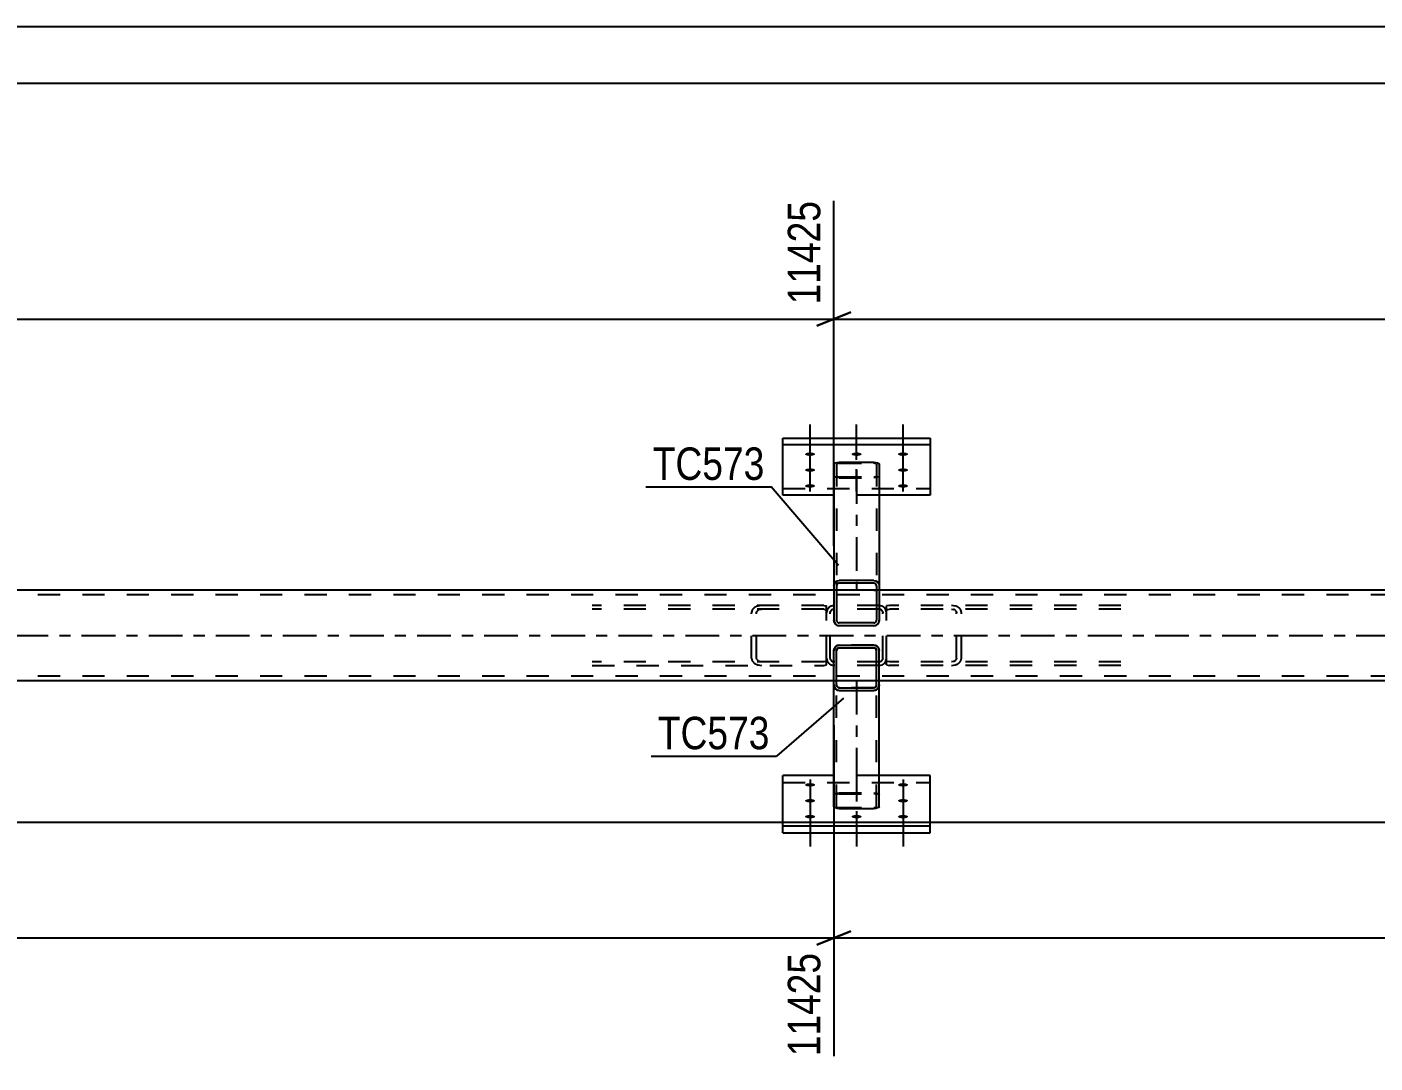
# Model space of a CAD drawing. Header units: millimetres. Extents: x -91 to 750, y -441 to 153.
# Drawn here: x 385.8 to 504.7, y 62 to 153.4 of the extents above; entities that cross this region are included whole.
import ezdxf

# ---------------------------------------------------------------- set-up
doc = ezdxf.new("R2010")
doc.units = ezdxf.units.MM
doc.linetypes.add('DXK_LINE_DOT2', pattern=[3.9198, 1.9599, -1.9599])
doc.linetypes.add('DXK_LINE_DOT3', pattern=[5.9187, 2.979, -0.9799, 0.9799, -0.9799])
doc.styles.add('Arial Narrow', font='ARIALN.TTF', dxfattribs={"height": 0.2})

# ---------------------------------------------------------------- blocks, each defined once
blk = doc.blocks.new('Unknown-761553909-1135')
at = {"color": 5, "linetype": 'Continuous'}
for p, q in [((750.23, 153.39), (-90.77, 153.39)), ((745.23, 148.39), (-85.77, 148.39))]:
    blk.add_line(p, q, dxfattribs=at)
blk = doc.blocks.new('Part-761553909-2950 - 2939')
at = {"color": 7, "linetype": 'DXK_LINE_DOT2'}
for p, q in [((456.1, 102.33), (435.68, 102.33)), ((450.61, 102.33), (450.28, 102.29)), ((456.1, 102.33), (456.36, 102.3)), ((456.36, 97.09), (456.36, 102.3)), ((456.1, 102.01), (435.68, 102.01)), ((449.8, 101.94), (449.73, 101.69)), ((449.73, 97.69), (449.73, 101.69)), ((450.17, 101.69), (450.21, 101.82)), ((450.17, 97.69), (450.17, 101.69)), ((450.44, 101.99), (450.61, 102.01)), ((456.1, 102.01), (456.27, 101.99)), ((456.27, 101.99), (456.36, 101.95)), ((449.73, 97.69), (449.8, 97.45)), ((450.21, 97.57), (450.17, 97.69)), ((456.1, 97.37), (435.68, 97.37)), ((435.68, 97.05), (456.1, 97.05)), ((450.28, 97.1), (450.61, 97.05)), ((450.61, 97.37), (450.44, 97.4)), ((456.27, 97.4), (456.1, 97.37)), ((456.1, 97.05), (456.36, 97.09)), ((456.36, 97.44), (456.27, 97.4))]:
    blk.add_line(p, q, dxfattribs=at)
for centre, radius, start, end in [((450.48, 101.51), 0.802, 104.5547, 147.5895), ((450.55, 101.6), 0.401, 104.5547, 147.5895), ((450.55, 97.79), 0.401, 212.4105, 255.4453), ((450.48, 97.88), 0.802, 212.4105, 255.4453)]:
    blk.add_arc(centre, radius, start, end, dxfattribs=at)
blk = doc.blocks.new('Bolt-761553909-3125 - 2939')
at = {"linetype": 'Continuous'}
for points in [[(454.9, 86.35), (454.81, 86.36), (454.72, 86.37), (454.64, 86.38), (454.57, 86.4), (454.52, 86.43), (454.48, 86.46), (454.46, 86.49), (454.46, 86.52), (454.48, 86.55), (454.52, 86.58), (454.57, 86.61), (454.64, 86.63), (454.72, 86.64), (454.81, 86.65), (454.9, 86.66), (454.99, 86.65), (455.08, 86.64), (455.16, 86.63), (455.23, 86.61), (455.28, 86.58), (455.32, 86.55), (455.34, 86.52), (455.34, 86.49), (455.32, 86.46), (455.28, 86.43), (455.23, 86.4), (455.16, 86.38), (455.08, 86.37), (454.99, 86.36)], [(463.1, 86.35), (463.01, 86.36), (462.92, 86.37), (462.84, 86.38), (462.77, 86.4), (462.72, 86.43), (462.68, 86.46), (462.66, 86.49), (462.66, 86.52), (462.68, 86.55), (462.72, 86.58), (462.77, 86.61), (462.84, 86.63), (462.92, 86.64), (463.01, 86.65), (463.1, 86.66), (463.19, 86.65), (463.28, 86.64), (463.36, 86.63), (463.43, 86.61), (463.48, 86.58), (463.52, 86.55), (463.54, 86.52), (463.54, 86.49), (463.52, 86.46), (463.48, 86.43), (463.43, 86.4), (463.36, 86.38), (463.28, 86.37), (463.19, 86.36)], [(454.9, 84.95), (454.81, 84.96), (454.72, 84.96), (454.64, 84.98), (454.57, 85), (454.52, 85.03), (454.48, 85.06), (454.46, 85.09), (454.46, 85.12), (454.48, 85.15), (454.52, 85.18), (454.57, 85.2), (454.64, 85.22), (454.72, 85.24), (454.81, 85.25), (454.9, 85.25), (454.99, 85.25), (455.08, 85.24), (455.16, 85.22), (455.23, 85.2), (455.28, 85.18), (455.32, 85.15), (455.34, 85.12), (455.34, 85.09), (455.32, 85.06), (455.28, 85.03), (455.23, 85), (455.16, 84.98), (455.08, 84.96), (454.99, 84.96)], [(463.1, 84.95), (463.01, 84.96), (462.92, 84.96), (462.84, 84.98), (462.77, 85), (462.72, 85.03), (462.68, 85.06), (462.66, 85.09), (462.66, 85.12), (462.68, 85.15), (462.72, 85.18), (462.77, 85.2), (462.84, 85.22), (462.92, 85.24), (463.01, 85.25), (463.1, 85.25), (463.19, 85.25), (463.28, 85.24), (463.36, 85.22), (463.43, 85.2), (463.48, 85.18), (463.52, 85.15), (463.54, 85.12), (463.54, 85.09), (463.52, 85.06), (463.48, 85.03), (463.43, 85), (463.36, 84.98), (463.28, 84.96), (463.19, 84.96)], [(454.9, 83.55), (454.81, 83.55), (454.72, 83.56), (454.64, 83.58), (454.57, 83.6), (454.52, 83.62), (454.48, 83.65), (454.46, 83.68), (454.46, 83.72), (454.48, 83.75), (454.52, 83.78), (454.57, 83.8), (454.64, 83.82), (454.72, 83.84), (454.81, 83.85), (454.9, 83.85), (454.99, 83.85), (455.08, 83.84), (455.16, 83.82), (455.23, 83.8), (455.28, 83.78), (455.32, 83.75), (455.34, 83.72), (455.34, 83.68), (455.32, 83.65), (455.28, 83.62), (455.23, 83.6), (455.16, 83.58), (455.08, 83.56), (454.99, 83.55)], [(459, 83.55), (458.91, 83.55), (458.82, 83.56), (458.74, 83.58), (458.67, 83.6), (458.62, 83.62), (458.58, 83.65), (458.56, 83.68), (458.56, 83.72), (458.58, 83.75), (458.62, 83.78), (458.67, 83.8), (458.74, 83.82), (458.82, 83.84), (458.91, 83.85), (459, 83.85), (459.09, 83.85), (459.18, 83.84), (459.26, 83.82), (459.33, 83.8), (459.38, 83.78), (459.42, 83.75), (459.44, 83.72), (459.44, 83.68), (459.42, 83.65), (459.38, 83.62), (459.33, 83.6), (459.26, 83.58), (459.18, 83.56), (459.09, 83.55)], [(463.1, 83.55), (463.01, 83.55), (462.92, 83.56), (462.84, 83.58), (462.77, 83.6), (462.72, 83.62), (462.68, 83.65), (462.66, 83.68), (462.66, 83.72), (462.68, 83.75), (462.72, 83.78), (462.77, 83.8), (462.84, 83.82), (462.92, 83.84), (463.01, 83.85), (463.1, 83.85), (463.19, 83.85), (463.28, 83.84), (463.36, 83.82), (463.43, 83.8), (463.48, 83.78), (463.52, 83.75), (463.54, 83.72), (463.54, 83.68), (463.52, 83.65), (463.48, 83.62), (463.43, 83.6), (463.36, 83.58), (463.28, 83.56), (463.19, 83.55)]]:
    blk.add_hatch(color=1, dxfattribs=at).paths.add_polyline_path(points)
at = {"color": 1, "linetype": 'Continuous'}
for p, q in [((454.9, 86.99), (454.9, 83.87)), ((463.1, 86.99), (463.1, 83.87)), ((454.9, 85.59), (454.9, 82.47)), ((463.1, 85.59), (463.1, 82.47)), ((454.9, 84.19), (454.9, 81.07)), ((459, 84.19), (459, 81.07)), ((463.1, 84.19), (463.1, 81.07))]:
    blk.add_line(p, q, dxfattribs=at)
at = {"color": 1, "linetype": 'DXK_LINE_DOT2'}
blk.add_line((459, 86.99), (459, 83.87), dxfattribs=at)
blk = doc.blocks.new('Part-761553909-2953 - 2939')
at = {"color": 7, "linetype": 'DXK_LINE_DOT2'}
for p, q in [((461.9, 102.33), (461.64, 102.3)), ((461.64, 97.09), (461.64, 102.3)), ((482.32, 102.33), (461.9, 102.33)), ((467.73, 102.29), (467.39, 102.33)), ((461.64, 101.95), (461.73, 101.99)), ((461.73, 101.99), (461.9, 102.01)), ((482.32, 102.01), (461.9, 102.01)), ((467.39, 102.01), (467.56, 101.99)), ((467.79, 101.82), (467.83, 101.69)), ((467.83, 97.69), (467.83, 101.69)), ((468.27, 101.69), (468.2, 101.94)), ((468.27, 97.69), (468.27, 101.69)), ((467.83, 97.69), (467.79, 97.57)), ((468.2, 97.45), (468.27, 97.69)), ((461.73, 97.4), (461.64, 97.44)), ((461.64, 97.09), (461.9, 97.05)), ((461.9, 97.37), (461.73, 97.4)), ((482.32, 97.37), (461.9, 97.37)), ((482.32, 97.05), (461.9, 97.05)), ((467.56, 97.4), (467.39, 97.37)), ((467.39, 97.05), (467.73, 97.1))]:
    blk.add_line(p, q, dxfattribs=at)
for centre, radius, start, end in [((467.52, 101.51), 0.802, 32.4104, 75.4453), ((467.46, 101.6), 0.401, 32.4104, 75.4453), ((467.46, 97.79), 0.401, 284.5547, 327.5896), ((467.52, 97.88), 0.802, 284.5547, 327.5896)]:
    blk.add_arc(centre, radius, start, end, dxfattribs=at)
blk = doc.blocks.new('Part-761553909-2959 - 2939')
at = {"color": 7, "linetype": 'DXK_LINE_DOT2'}
for p, q in [((457, 102.33), (456.76, 102.29)), ((461, 102.33), (457, 102.33)), ((461.25, 102.29), (461, 102.33)), ((456.41, 101.94), (456.36, 101.69)), ((456.36, 97.69), (456.36, 101.69)), ((456.68, 101.69), (456.71, 101.82)), ((456.68, 97.69), (456.68, 101.69)), ((456.88, 101.99), (457, 102.01)), ((461, 102.01), (457, 102.01)), ((461, 102.01), (461.12, 101.99)), ((461.3, 101.82), (461.32, 101.69)), ((461.32, 97.69), (461.32, 101.69)), ((461.64, 101.69), (461.59, 101.94)), ((461.64, 97.69), (461.64, 101.69)), ((456.36, 97.69), (456.41, 97.45)), ((456.71, 97.57), (456.68, 97.69)), ((461.32, 97.69), (461.3, 97.57)), ((461.59, 97.45), (461.64, 97.69)), ((456.76, 97.1), (457, 97.05)), ((457, 97.37), (456.88, 97.4)), ((461, 97.37), (457, 97.37)), ((461, 97.05), (457, 97.05)), ((461.12, 97.4), (461, 97.37)), ((461, 97.05), (461.25, 97.1))]:
    blk.add_line(p, q, dxfattribs=at)
for centre, radius, start, end in [((457, 101.69), 0.64, 112.5, 157.5), ((461, 101.69), 0.64, 22.5, 67.5), ((457, 101.69), 0.32, 112.5, 157.5), ((461, 101.69), 0.32, 22.5, 67.5), ((457, 97.69), 0.32, 202.5, 247.5), ((461, 97.69), 0.32, 292.5, 337.5), ((457, 97.69), 0.64, 202.5, 247.5), ((461, 97.69), 0.64, 292.5, 337.5)]:
    blk.add_arc(centre, radius, start, end, dxfattribs=at)
blk = doc.blocks.new('Bolt-761553909-3128 - 2939')
at = {"linetype": 'Continuous'}
for points in [[(454.9, 115.84), (454.99, 115.84), (455.08, 115.83), (455.16, 115.81), (455.23, 115.79), (455.28, 115.76), (455.32, 115.74), (455.34, 115.7), (455.34, 115.67), (455.32, 115.64), (455.28, 115.61), (455.23, 115.59), (455.16, 115.57), (455.08, 115.55), (454.99, 115.54), (454.9, 115.54), (454.81, 115.54), (454.72, 115.55), (454.64, 115.57), (454.57, 115.59), (454.52, 115.61), (454.48, 115.64), (454.46, 115.67), (454.46, 115.7), (454.48, 115.74), (454.52, 115.76), (454.57, 115.79), (454.64, 115.81), (454.72, 115.83), (454.81, 115.84)], [(459, 115.84), (459.09, 115.84), (459.18, 115.83), (459.26, 115.81), (459.33, 115.79), (459.38, 115.76), (459.42, 115.74), (459.44, 115.7), (459.44, 115.67), (459.42, 115.64), (459.38, 115.61), (459.33, 115.59), (459.26, 115.57), (459.18, 115.55), (459.09, 115.54), (459, 115.54), (458.91, 115.54), (458.82, 115.55), (458.74, 115.57), (458.67, 115.59), (458.62, 115.61), (458.58, 115.64), (458.56, 115.67), (458.56, 115.7), (458.58, 115.74), (458.62, 115.76), (458.67, 115.79), (458.74, 115.81), (458.82, 115.83), (458.91, 115.84)], [(463.1, 115.84), (463.19, 115.84), (463.28, 115.83), (463.36, 115.81), (463.43, 115.79), (463.48, 115.76), (463.52, 115.74), (463.54, 115.7), (463.54, 115.67), (463.52, 115.64), (463.48, 115.61), (463.43, 115.59), (463.36, 115.57), (463.28, 115.55), (463.19, 115.54), (463.1, 115.54), (463.01, 115.54), (462.92, 115.55), (462.84, 115.57), (462.77, 115.59), (462.72, 115.61), (462.68, 115.64), (462.66, 115.67), (462.66, 115.7), (462.68, 115.74), (462.72, 115.76), (462.77, 115.79), (462.84, 115.81), (462.92, 115.83), (463.01, 115.84)], [(454.9, 114.44), (454.99, 114.43), (455.08, 114.42), (455.16, 114.41), (455.23, 114.39), (455.28, 114.36), (455.32, 114.33), (455.34, 114.3), (455.34, 114.27), (455.32, 114.24), (455.28, 114.21), (455.23, 114.19), (455.16, 114.17), (455.08, 114.15), (454.99, 114.14), (454.9, 114.14), (454.81, 114.14), (454.72, 114.15), (454.64, 114.17), (454.57, 114.19), (454.52, 114.21), (454.48, 114.24), (454.46, 114.27), (454.46, 114.3), (454.48, 114.33), (454.52, 114.36), (454.57, 114.39), (454.64, 114.41), (454.72, 114.42), (454.81, 114.43)], [(463.1, 114.44), (463.19, 114.43), (463.28, 114.42), (463.36, 114.41), (463.43, 114.39), (463.48, 114.36), (463.52, 114.33), (463.54, 114.3), (463.54, 114.27), (463.52, 114.24), (463.48, 114.21), (463.43, 114.19), (463.36, 114.17), (463.28, 114.15), (463.19, 114.14), (463.1, 114.14), (463.01, 114.14), (462.92, 114.15), (462.84, 114.17), (462.77, 114.19), (462.72, 114.21), (462.68, 114.24), (462.66, 114.27), (462.66, 114.3), (462.68, 114.33), (462.72, 114.36), (462.77, 114.39), (462.84, 114.41), (462.92, 114.42), (463.01, 114.43)], [(454.9, 113.04), (454.99, 113.03), (455.08, 113.02), (455.16, 113.01), (455.23, 112.99), (455.28, 112.96), (455.32, 112.93), (455.34, 112.9), (455.34, 112.87), (455.32, 112.84), (455.28, 112.81), (455.23, 112.78), (455.16, 112.76), (455.08, 112.75), (454.99, 112.74), (454.9, 112.73), (454.81, 112.74), (454.72, 112.75), (454.64, 112.76), (454.57, 112.78), (454.52, 112.81), (454.48, 112.84), (454.46, 112.87), (454.46, 112.9), (454.48, 112.93), (454.52, 112.96), (454.57, 112.99), (454.64, 113.01), (454.72, 113.02), (454.81, 113.03)], [(463.1, 113.04), (463.19, 113.03), (463.28, 113.02), (463.36, 113.01), (463.43, 112.99), (463.48, 112.96), (463.52, 112.93), (463.54, 112.9), (463.54, 112.87), (463.52, 112.84), (463.48, 112.81), (463.43, 112.78), (463.36, 112.76), (463.28, 112.75), (463.19, 112.74), (463.1, 112.73), (463.01, 112.74), (462.92, 112.75), (462.84, 112.76), (462.77, 112.78), (462.72, 112.81), (462.68, 112.84), (462.66, 112.87), (462.66, 112.9), (462.68, 112.93), (462.72, 112.96), (462.77, 112.99), (462.84, 113.01), (462.92, 113.02), (463.01, 113.03)]]:
    blk.add_hatch(color=1, dxfattribs=at).paths.add_polyline_path(points)
at = {"color": 1, "linetype": 'Continuous'}
for p, q in [((454.9, 115.2), (454.9, 118.32)), ((459, 115.2), (459, 118.32)), ((463.1, 115.2), (463.1, 118.32)), ((454.9, 113.8), (454.9, 116.92)), ((463.1, 113.8), (463.1, 116.92)), ((454.9, 112.4), (454.9, 115.52)), ((463.1, 112.4), (463.1, 115.52))]:
    blk.add_line(p, q, dxfattribs=at)
at = {"color": 1, "linetype": 'DXK_LINE_DOT2'}
blk.add_line((459, 112.4), (459, 115.52), dxfattribs=at)
blk = doc.blocks.new('Part-761553909-2981 - 2939')
at = {"color": 7, "linetype": 'DXK_LINE_DOT2'}
for p, q in [((457, 95.32), (457, 95.69)), ((457.24, 95.69), (457, 95.69)), ((457.24, 84.58), (457.24, 95.69)), ((461, 95.69), (460.69, 95.69)), ((460.69, 95.69), (460.7, 95.69)), ((460.7, 95.69), (460.74, 95.69)), ((460.74, 95.69), (460.76, 95.69)), ((460.76, 84.58), (460.76, 95.69)), ((461, 95.32), (461, 95.69)), ((457, 85.62), (457.04, 85.68)), ((457.04, 85.68), (457.14, 85.74)), ((457.14, 85.74), (457.3, 85.77)), ((457.26, 85.65), (457.24, 85.62)), ((457.31, 85.68), (457.26, 85.65)), ((457.3, 85.77), (457.48, 85.79)), ((457.39, 85.7), (457.31, 85.68)), ((457.48, 85.7), (457.39, 85.7)), ((457.48, 85.79), (460.52, 85.79)), ((457.48, 85.7), (460.52, 85.7)), ((460.52, 85.79), (460.7, 85.77)), ((460.61, 85.7), (460.52, 85.7)), ((460.69, 85.68), (460.61, 85.7)), ((460.69, 85.68), (460.7, 85.67)), ((460.7, 85.77), (460.86, 85.74)), ((460.7, 85.67), (460.74, 85.65)), ((460.76, 85.62), (460.74, 85.65)), ((460.86, 85.74), (460.96, 85.68)), ((460.96, 85.68), (461, 85.62)), ((457.24, 84.58), (457.26, 84.55)), ((457.26, 84.55), (457.31, 84.52)), ((457.31, 84.52), (457.39, 84.51)), ((457.39, 84.51), (457.48, 84.5)), ((457.48, 84.5), (460.52, 84.5)), ((460.52, 84.5), (460.61, 84.51)), ((460.61, 84.51), (460.69, 84.52)), ((460.69, 84.52), (460.74, 84.55)), ((460.74, 84.55), (460.76, 84.58))]:
    blk.add_line(p, q, dxfattribs=at)
at = {"color": 2, "linetype": 'Continuous'}
for p, q in [((457, 84.58), (457, 95.32)), ((460.76, 95.69), (457.24, 95.69)), ((461, 84.58), (461, 95.32)), ((457.04, 84.52), (457, 84.58)), ((457.14, 84.47), (457.04, 84.52)), ((457.3, 84.43), (457.14, 84.47)), ((460.86, 84.47), (460.7, 84.43)), ((460.96, 84.52), (460.86, 84.47)), ((461, 84.58), (460.96, 84.52)), ((457.48, 84.42), (457.3, 84.43)), ((457.48, 84.42), (460.52, 84.42)), ((460.7, 84.43), (460.52, 84.42))]:
    blk.add_line(p, q, dxfattribs=at)
at = {"color": 7, "linetype": 'DXK_LINE_DOT3'}
blk.add_line((459, 95.69), (459, 85.1), dxfattribs=at)
blk = doc.blocks.new('Part-761553909-3004 - 2939')
at = {"color": 2, "linetype": 'Continuous'}
for p, q in [((457, 114.81), (457.04, 114.87)), ((457, 114.81), (457, 104.07)), ((457.04, 114.87), (457.14, 114.92)), ((457.14, 114.92), (457.3, 114.96)), ((457.3, 114.96), (457.48, 114.97)), ((457.48, 114.97), (460.52, 114.97)), ((460.52, 114.97), (460.7, 114.96)), ((460.7, 114.96), (460.86, 114.92)), ((460.86, 114.92), (460.96, 114.87)), ((460.96, 114.87), (461, 114.81)), ((461, 114.81), (461, 103.69)), ((460.52, 103.69), (457.24, 103.69)), ((460.76, 103.69), (460.52, 103.69)), ((461, 103.69), (461, 103.69))]:
    blk.add_line(p, q, dxfattribs=at)
at = {"color": 7, "linetype": 'DXK_LINE_DOT2'}
for p, q in [((457.26, 114.84), (457.24, 114.81)), ((457.24, 114.81), (457.24, 104.47)), ((457.31, 114.86), (457.26, 114.84)), ((457.39, 114.88), (457.31, 114.86)), ((457.48, 114.89), (457.39, 114.88)), ((457.48, 114.89), (460.52, 114.89)), ((460.61, 114.88), (460.52, 114.89)), ((460.69, 114.86), (460.61, 114.88)), ((460.74, 114.84), (460.69, 114.86)), ((460.76, 114.81), (460.74, 114.84)), ((460.76, 114.81), (460.76, 103.69)), ((457.04, 113.7), (457, 113.77)), ((457.14, 113.65), (457.04, 113.7)), ((457.3, 113.62), (457.14, 113.65)), ((457.24, 113.77), (457.26, 113.74)), ((457.26, 113.74), (457.31, 113.71)), ((457.48, 113.6), (457.3, 113.62)), ((457.31, 113.71), (457.39, 113.69)), ((457.39, 113.69), (457.48, 113.68)), ((457.48, 113.68), (460.52, 113.68)), ((457.48, 113.6), (460.52, 113.6)), ((460.52, 113.68), (460.61, 113.69)), ((460.7, 113.62), (460.52, 113.6)), ((460.61, 113.69), (460.69, 113.71)), ((460.69, 113.71), (460.7, 113.72)), ((460.7, 113.72), (460.74, 113.74)), ((460.86, 113.65), (460.7, 113.62)), ((460.74, 113.74), (460.76, 113.77)), ((460.96, 113.7), (460.86, 113.65)), ((461, 113.77), (460.96, 113.7)), ((457, 104.07), (457, 103.69)), ((457.24, 103.69), (457, 103.69)), ((457.24, 104.47), (457.24, 103.69)), ((460.52, 103.69), (460.7, 103.69)), ((460.74, 103.69), (460.76, 103.69)), ((461, 103.69), (460.76, 103.69))]:
    blk.add_line(p, q, dxfattribs=at)
at = {"color": 7, "linetype": 'DXK_LINE_DOT3'}
blk.add_line((459, 114.29), (459, 103.69), dxfattribs=at)
blk = doc.blocks.new('Part-761553909-3025 - 2939')
at = {"color": 2, "linetype": 'Continuous'}
for p, q in [((452.5, 82.28), (452.5, 87.33)), ((457, 87.33), (452.5, 87.33)), ((465.5, 87.33), (461, 87.33)), ((465.5, 82.28), (465.5, 87.33)), ((452.5, 82.88), (465.5, 82.88)), ((452.5, 82.28), (465.5, 82.28))]:
    blk.add_line(p, q, dxfattribs=at)
at = {"color": 7, "linetype": 'DXK_LINE_DOT2'}
for p, q in [((461, 87.33), (457, 87.33)), ((452.5, 86.72), (465.5, 86.72))]:
    blk.add_line(p, q, dxfattribs=at)
blk = doc.blocks.new('Part-761553909-3028 - 2939')
at = {"color": 2, "linetype": 'Continuous'}
for p, q in [((452.5, 112.06), (452.5, 117.11)), ((452.5, 117.11), (465.5, 117.11)), ((465.5, 117.11), (465.5, 112.06)), ((465.5, 116.51), (452.5, 116.51)), ((457, 112.06), (452.5, 112.06)), ((465.5, 112.06), (461, 112.06))]:
    blk.add_line(p, q, dxfattribs=at)
at = {"color": 7, "linetype": 'DXK_LINE_DOT2'}
for p, q in [((452.5, 112.67), (465.5, 112.67)), ((461, 112.06), (457, 112.06))]:
    blk.add_line(p, q, dxfattribs=at)
blk = doc.blocks.new('Part-761553909-3147 - 2939')
at = {"color": 2, "linetype": 'Continuous'}
for p, q in [((457, 104.07), (457.04, 104.25)), ((457, 104.07), (457, 101.03)), ((457.04, 104.25), (457.14, 104.41)), ((457.14, 104.41), (457.3, 104.51)), ((457.26, 104.16), (457.24, 104.07)), ((457.24, 104.07), (457.24, 101.03)), ((457.31, 104.24), (457.26, 104.16)), ((457.3, 104.51), (457.48, 104.55)), ((457.39, 104.29), (457.31, 104.24)), ((457.48, 104.31), (457.39, 104.29)), ((460.52, 104.55), (457.48, 104.55)), ((460.52, 104.31), (457.48, 104.31)), ((460.52, 104.55), (460.7, 104.51)), ((460.61, 104.29), (460.52, 104.31)), ((460.69, 104.24), (460.61, 104.29)), ((460.74, 104.16), (460.69, 104.24)), ((460.7, 104.51), (460.86, 104.41)), ((460.76, 104.07), (460.74, 104.16)), ((460.76, 104.07), (460.76, 101.03)), ((460.86, 104.41), (460.96, 104.25)), ((460.96, 104.25), (461, 104.07)), ((461, 104.07), (461, 101.03)), ((457, 101.03), (457.04, 100.84)), ((457.04, 100.84), (457.14, 100.69)), ((457.14, 100.69), (457.3, 100.58)), ((457.24, 101.03), (457.26, 100.93)), ((457.26, 100.93), (457.31, 100.86)), ((457.3, 100.58), (457.48, 100.55)), ((457.31, 100.86), (457.39, 100.8)), ((457.39, 100.8), (457.48, 100.79)), ((460.52, 100.79), (457.48, 100.79)), ((460.52, 100.55), (457.48, 100.55)), ((460.52, 100.79), (460.61, 100.8)), ((460.52, 100.55), (460.7, 100.58)), ((460.61, 100.8), (460.69, 100.86)), ((460.69, 100.86), (460.74, 100.93)), ((460.7, 100.58), (460.86, 100.69)), ((460.74, 100.93), (460.76, 101.03)), ((460.86, 100.69), (460.96, 100.84)), ((460.96, 100.84), (461, 101.03))]:
    blk.add_line(p, q, dxfattribs=at)
at = {"color": 7, "linetype": 'DXK_LINE_DOT2'}
for p, q in [((457.24, 103.69), (457, 103.69)), ((457.48, 104.31), (457.48, 104.31)), ((461, 103.69), (460.76, 103.69)), ((457.04, 100.84), (457, 101.03)), ((457.48, 100.55), (457.3, 100.58)), ((460.7, 100.58), (460.52, 100.55)), ((461, 101.03), (460.96, 100.84))]:
    blk.add_line(p, q, dxfattribs=at)
for centre, start, end in [((457.48, 101.03), 202.5, 247.5), ((460.52, 101.03), 292.5, 337.5)]:
    blk.add_arc(centre, 0.48, start, end, dxfattribs=at)
blk = doc.blocks.new('Part-761553909-3077 - 2939')
at = {"color": 2, "linetype": 'Continuous'}
for p, q in [((457, 103.69), (221, 103.69)), ((697, 103.69), (461, 103.69)), ((457, 95.69), (221, 95.69)), ((697, 95.69), (461, 95.69))]:
    blk.add_line(p, q, dxfattribs=at)
at = {"color": 7, "linetype": 'DXK_LINE_DOT2'}
for p, q in [((461, 103.69), (457, 103.69)), ((718, 103.29), (0, 103.29)), ((718, 96.09), (0, 96.09)), ((461, 95.69), (457, 95.69))]:
    blk.add_line(p, q, dxfattribs=at)
at = {"color": 7, "linetype": 'DXK_LINE_DOT3'}
blk.add_line((0, 99.69), (718, 99.69), dxfattribs=at)
blk = doc.blocks.new('Part-761553909-3150 - 2939')
at = {"color": 2, "linetype": 'Continuous'}
for p, q in [((457.3, 98.8), (457.14, 98.7)), ((457.48, 98.84), (457.3, 98.8)), ((457.48, 98.84), (460.52, 98.84)), ((457.48, 98.84), (457.48, 98.84)), ((460.52, 98.84), (460.52, 98.84)), ((460.7, 98.8), (460.52, 98.84)), ((460.86, 98.7), (460.7, 98.8)), ((457.04, 98.54), (457, 98.36)), ((457, 95.32), (457, 98.36)), ((457.14, 98.7), (457.04, 98.54)), ((457.24, 98.36), (457.26, 98.45)), ((457.24, 98.36), (457.24, 98.36)), ((457.24, 95.32), (457.24, 98.36)), ((457.26, 98.45), (457.31, 98.53)), ((457.31, 98.53), (457.39, 98.58)), ((457.39, 98.58), (457.48, 98.6)), ((457.48, 98.6), (457.48, 98.6)), ((457.48, 98.6), (460.52, 98.6)), ((460.52, 98.6), (460.52, 98.6)), ((460.52, 98.6), (460.61, 98.58)), ((460.61, 98.58), (460.69, 98.53)), ((460.69, 98.53), (460.74, 98.45)), ((460.74, 98.45), (460.76, 98.36)), ((460.76, 98.36), (460.76, 98.36)), ((460.76, 95.32), (460.76, 98.36)), ((460.96, 98.54), (460.86, 98.7)), ((461, 98.36), (460.96, 98.54)), ((461, 95.32), (461, 98.36)), ((457, 95.32), (457.04, 95.13)), ((457.24, 95.32), (457.24, 95.32)), ((457.26, 95.23), (457.24, 95.32)), ((457.31, 95.15), (457.26, 95.23)), ((457.39, 95.1), (457.31, 95.15)), ((460.69, 95.15), (460.61, 95.1)), ((460.74, 95.23), (460.69, 95.15)), ((460.76, 95.32), (460.74, 95.23)), ((460.76, 95.32), (460.76, 95.32)), ((460.96, 95.13), (461, 95.32)), ((457.04, 95.13), (457.14, 94.98)), ((457.14, 94.98), (457.3, 94.87)), ((457.3, 94.87), (457.48, 94.84)), ((457.48, 95.08), (457.39, 95.1)), ((457.48, 95.08), (457.48, 95.08)), ((457.48, 95.08), (460.52, 95.08)), ((457.48, 94.84), (460.52, 94.84)), ((457.48, 94.84), (457.48, 94.84)), ((460.61, 95.1), (460.52, 95.08)), ((460.52, 95.08), (460.52, 95.08)), ((460.52, 94.84), (460.7, 94.87)), ((460.52, 94.84), (460.52, 94.84)), ((460.7, 94.87), (460.86, 94.98)), ((460.86, 94.98), (460.96, 95.13))]:
    blk.add_line(p, q, dxfattribs=at)
at = {"color": 7, "linetype": 'DXK_LINE_DOT2'}
for p, q in [((457.3, 98.8), (457.48, 98.84)), ((460.52, 98.84), (457.48, 98.84)), ((460.52, 98.84), (460.7, 98.8)), ((457, 98.36), (457.04, 98.54)), ((457.26, 98.45), (457.24, 98.36)), ((457.31, 98.53), (457.26, 98.45)), ((457.39, 98.58), (457.31, 98.53)), ((457.48, 98.6), (457.39, 98.58)), ((457.48, 98.6), (460.52, 98.6)), ((460.61, 98.58), (460.52, 98.6)), ((460.69, 98.53), (460.61, 98.58)), ((460.74, 98.45), (460.69, 98.53)), ((460.76, 98.36), (460.74, 98.45)), ((460.96, 98.54), (461, 98.36)), ((457.24, 95.69), (457, 95.69)), ((457, 95.32), (457, 95.32)), ((457.04, 95.13), (457, 95.32)), ((457.24, 95.32), (457.24, 95.32)), ((457.24, 95.32), (457.26, 95.23)), ((457.26, 95.23), (457.31, 95.15)), ((457.31, 95.15), (457.39, 95.1)), ((460.61, 95.1), (460.69, 95.15)), ((460.69, 95.15), (460.74, 95.23)), ((460.74, 95.23), (460.76, 95.32)), ((461, 95.69), (460.76, 95.69)), ((460.76, 95.32), (460.76, 95.32)), ((461, 95.32), (460.96, 95.13)), ((457.14, 94.98), (457.04, 95.13)), ((457.3, 94.87), (457.14, 94.98)), ((457.48, 94.84), (457.3, 94.87)), ((457.39, 95.1), (457.48, 95.08)), ((460.52, 95.08), (457.48, 95.08)), ((457.48, 94.84), (457.48, 94.84)), ((457.48, 94.84), (460.52, 94.84)), ((460.52, 95.08), (460.61, 95.1)), ((460.7, 94.87), (460.52, 94.84)), ((460.86, 94.98), (460.7, 94.87)), ((460.96, 95.13), (460.86, 94.98))]:
    blk.add_line(p, q, dxfattribs=at)
for centre, start, end in [((457.48, 98.36), 112.5, 157.5), ((460.52, 98.36), 22.5, 67.5)]:
    blk.add_arc(centre, 0.48, start, end, dxfattribs=at)
blk = doc.blocks.new('StraightDimension-761553909-3158 - 2939')
at = {"color": 7, "linetype": 'Continuous'}
for p, q in [((457, 107.59), (457, 138.05)), ((217, 127.61), (457, 127.61)), ((455.5, 127.01), (458.5, 128.21))]:
    blk.add_line(p, q, dxfattribs=at)
at = {"color": 0, "linetype": 'Continuous'}
blk.add_wipeout([(456.4, 138.65), (452.2, 138.65), (452.2, 128.31), (456.4, 128.31)], dxfattribs=at)
at = {"color": 3, "linetype": 'Continuous', "style": 'Arial Narrow'}
blk.add_text('11425', height=2.863, rotation=90.0002, dxfattribs=at).set_placement((455.8, 128.91))
blk = doc.blocks.new('StraightDimension-761553909-3188 - 2939')
at = {"color": 7, "linetype": 'Continuous'}
for p, q in [((457, 107.59), (457, 138.05)), ((458.5, 128.21), (455.5, 127.01)), ((457, 127.61), (697, 127.61))]:
    blk.add_line(p, q, dxfattribs=at)
blk = doc.blocks.new('StraightDimension-761553909-3308 - 2939')
at = {"color": 7, "linetype": 'Continuous'}
for p, q in [((457, 91.78), (457, 62.55)), ((217, 73), (457, 73)), ((455.5, 72.4), (458.5, 73.6))]:
    blk.add_line(p, q, dxfattribs=at)
at = {"color": 0, "linetype": 'Continuous'}
blk.add_wipeout([(456.4, 72.3), (452.2, 72.3), (452.2, 61.95), (456.4, 61.95)], dxfattribs=at)
at = {"color": 3, "linetype": 'Continuous', "style": 'Arial Narrow'}
blk.add_text('11425', height=2.863, rotation=90.0002, dxfattribs=at).set_placement((455.8, 62.55))
blk = doc.blocks.new('StraightDimension-761553909-3318 - 2939')
at = {"color": 7, "linetype": 'Continuous'}
for p, q in [((457, 91.78), (457, 62.55)), ((458.5, 73.6), (455.5, 72.4)), ((457, 73), (697, 73))]:
    blk.add_line(p, q, dxfattribs=at)
blk = doc.blocks.new('StraightDimension-761553909-11999 - 2939')
at = {"color": 7, "linetype": 'Continuous'}
blk.add_line((0, 83.22), (718, 83.22), dxfattribs=at)
blk = doc.blocks.new('Mark-761553909-2977 - 2939')
at = {"color": 30, "linetype": 'Continuous'}
for p in [(457.86, 94.17), (440.87, 89.05)]:
    blk.add_line(p, (451.94, 89.05), dxfattribs=at)
at = {"color": 0}
blk.add_wipeout([(451.34, 89.65), (451.34, 92.65), (441.47, 92.65), (441.47, 89.65)], dxfattribs=at)
blk.add_wipeout([(451.34, 89.65), (451.34, 92.65), (441.47, 92.65), (441.47, 89.65)], dxfattribs=at)
at = {"color": 3, "style": 'Arial Narrow'}
blk.add_text('TC573', height=2.863, dxfattribs=at).set_placement((441.47, 89.65))
blk = doc.blocks.new('Mark-761553909-3000 - 2939')
at = {"color": 30, "linetype": 'Continuous'}
for p in [(440.42, 112.82), (457.4, 105.87)]:
    blk.add_line(p, (451.48, 112.82), dxfattribs=at)
at = {"color": 0}
blk.add_wipeout([(450.88, 113.42), (450.88, 116.42), (441.02, 116.42), (441.02, 113.42)], dxfattribs=at)
blk.add_wipeout([(450.88, 113.42), (450.88, 116.42), (441.02, 116.42), (441.02, 113.42)], dxfattribs=at)
at = {"color": 3, "style": 'Arial Narrow'}
blk.add_text('TC573', height=2.863, dxfattribs=at).set_placement((441.02, 113.42))

msp = doc.modelspace()

# ---------------------------------------------------------------- block references
for name in ['Unknown-761553909-1135', 'Bolt-761553909-3128 - 2939', 'Part-761553909-3028 - 2939', 'Part-761553909-3004 - 2939', 'Part-761553909-3077 - 2939', 'Part-761553909-3147 - 2939', 'Part-761553909-2950 - 2939', 'Part-761553909-2959 - 2939', 'Part-761553909-2953 - 2939', 'Part-761553909-3150 - 2939', 'Part-761553909-2981 - 2939', 'Part-761553909-3025 - 2939', 'Bolt-761553909-3125 - 2939']:
    msp.add_blockref(name, (0, 0))

# ---------------------------------------------------------------- next in the draw order: block references
for name in ['StraightDimension-761553909-3158 - 2939', 'StraightDimension-761553909-3308 - 2939']:
    msp.add_blockref(name, (0, 0))

# ---------------------------------------------------------------- next in the draw order: block references
for name in ['StraightDimension-761553909-3188 - 2939', 'StraightDimension-761553909-3318 - 2939']:
    msp.add_blockref(name, (0, 0))

# ---------------------------------------------------------------- next in the draw order: block references
msp.add_blockref('StraightDimension-761553909-11999 - 2939', (0, 0))

# ---------------------------------------------------------------- next in the draw order: block references
for name in ['Mark-761553909-3000 - 2939', 'Mark-761553909-2977 - 2939']:
    msp.add_blockref(name, (0, 0))

doc.saveas('drawing.dxf')
